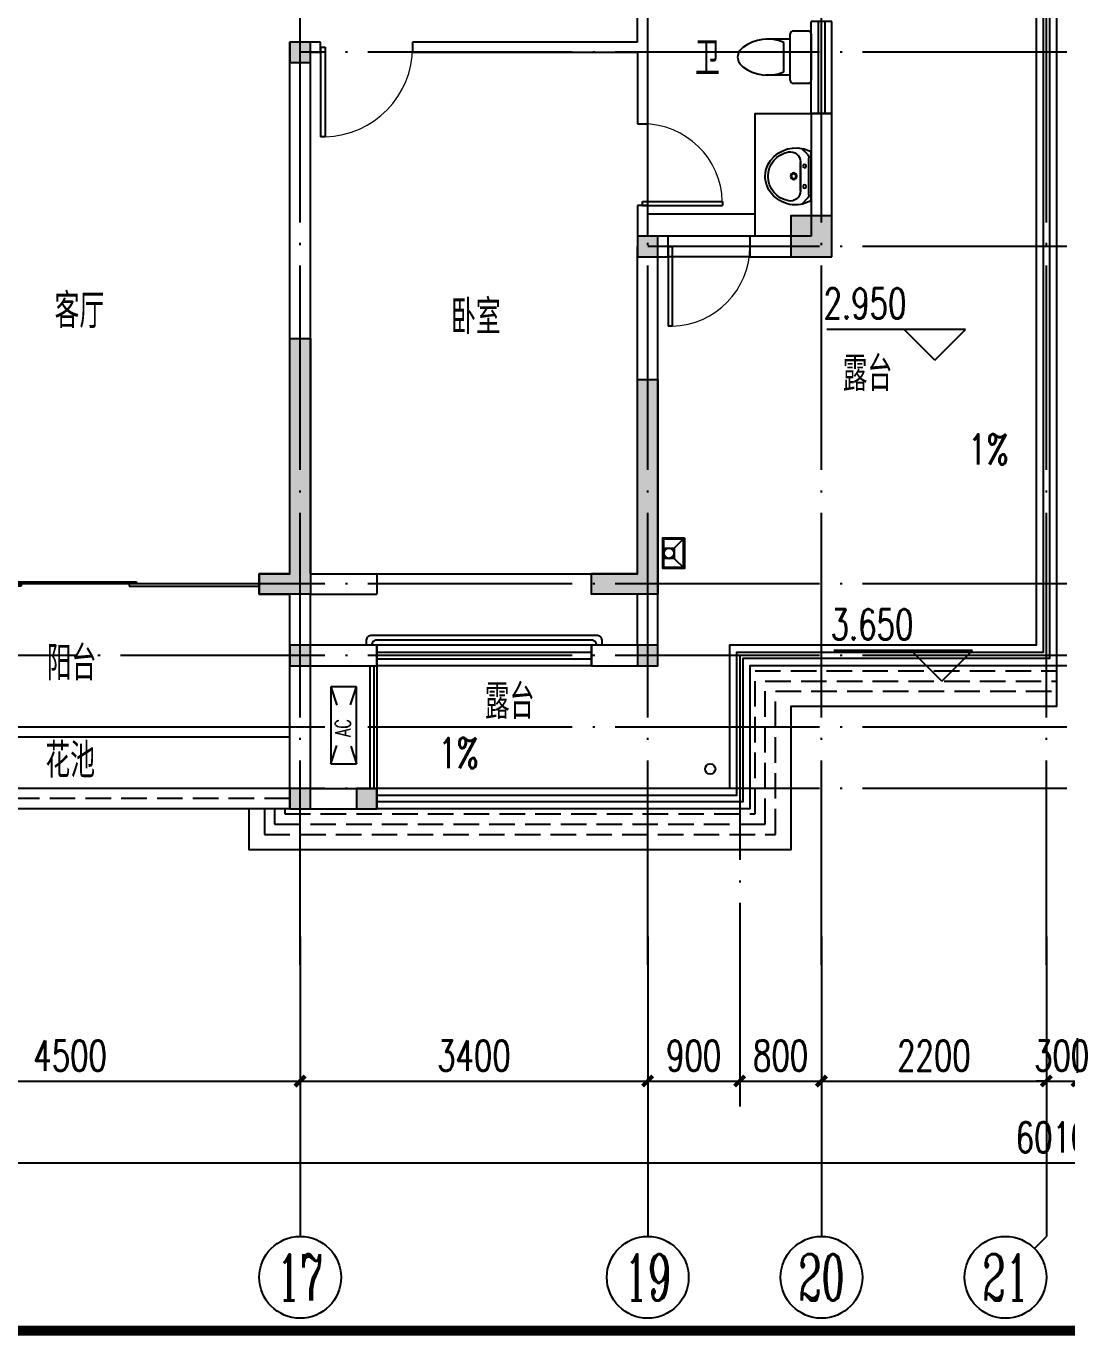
# Model space of a CAD drawing. Extents: x -287580 to -53108, y -522338 to -82629.
# Drawn here: x -236489 to -226309, y -380866 to -368057 of the extents above; entities that cross this region are included whole.
import ezdxf
from ezdxf.enums import TextEntityAlignment as Align

# ---------------------------------------------------------------- set-up
doc = ezdxf.new("R2010")
doc.units = 0
doc.header["$LTSCALE"] = 1000
doc.header["$MEASUREMENT"] = 0
doc.linetypes.add('DASH', pattern=[0.35, 0.25, -0.1])
doc.linetypes.add('DOTE', pattern=[2.42, 2, -0.2, 0.02, -0.2])
for name, color, linetype in [('AXIS', 3, 'Continuous'), ('AXIS_TEXT', 7, 'Continuous'), ('DIM_ELEV', 3, 'Continuous'), ('DIM_SYMB', 99, 'Continuous'), ('DOTE', 99, 'Continuous'), ('kan', 146, 'Continuous'), ('KTIAO', 124, 'Continuous'), ('PUB_TEXT', 7, 'Continuous'), ('PUB_TITLE', 146, 'Continuous'), ('WALL', 9, 'Continuous'), ('WINDOW', 99, 'Continuous'), ('填充', 8, 'Continuous'), ('家具', 187, 'Continuous'), ('屋面', 139, 'Continuous'), ('栏杆', 169, 'Continuous'), ('表格', 157, 'Continuous')]:
    doc.layers.add(name, color=color, linetype=linetype)
doc.layers.add('RENDERING', color=125, linetype='Continuous', lineweight=13)
doc.styles.add('_ROMANC', font='romanc__.ttf', dxfattribs={"width": 0.700005})
doc.styles.add('_TCH_AXIS', font='COMPLEX', dxfattribs={"bigfont": 'GBCBIG'})
doc.styles.add('_TCH_DIM', font='SIMPLEX', dxfattribs={"bigfont": 'GBCBIG'})
doc.styles.add('_TCH_DIM_T3', font='SIMPLEX', dxfattribs={"width": 0.705882, "bigfont": 'GBCBIG'})
doc.styles.add('_TCH_WINDOW', font='SIMPLEX', dxfattribs={"height": 3.5, "bigfont": 'GBCBIG'})
doc.styles.add('COMPLEX', font='COMPLEX')
doc.styles.add('DIM_FONT', font='simplex_.ttf', dxfattribs={"width": 0.7, "bigfont": 'GBCBIG'})
doc.styles.get("Standard").update_dxf_attribs({"font": 'gbenor.shx', "bigfont": 'gbcbig.shx'})
doc.dimstyles.new('_TCH_ARCH&&100', dxfattribs={"dimtxt": 297.5, "dimasz": 100, "dimexe": 250, "dimexo": 300, "dimgap": 100, "dimtad": 1, "dimdec": 0, "dimzin": 0, "dimdsep": 46, "dimtxsty": '_TCH_DIM_T3', "dimblk": 'ARCHTICK', "dimcen": 0.09, "dimclrt": 7, "dimazin": 2, "dimtfac": 1, "dimtdec": 0, "dimtix": 1, "dimtmove": 2, "dimatfit": 3, "dimfxl": 0, "dimtolj": 1, "dimtzin": 0, "dimarcsym": 0})

# ---------------------------------------------------------------- blocks, each defined once
blk = doc.blocks.new('90304092557924')
at = {"layer": 'KTIAO', "color": 99}
for p, q in [((-375, 125), (-198, 66)), ((-375, 125), (-375, -125)), ((375, 125), (-375, 125)), ((375, 125), (198, 66)), ((375, -125), (375, 125)), ((-203, -68), (-375, -125)), ((-375, -125), (375, -125)), ((200, -67), (375, -125))]:
    blk.add_line(p, q, dxfattribs=at)
at = {"layer": 'KTIAO', "color": 99, "style": '_ROMANC', "width": 0.7}
blk.add_text('AC', height=148.6, dxfattribs=at).set_placement((-113, -66))
at = {"layer": 'KTIAO', "color": 99, "style": 'DIM_FONT', "oblique": 0, "width": 0.6, "flags": 9}
for tag in ['XSIZE', 'YSIZE']:
    blk.add_attdef(tag, (-375, -125), '', height=0.5, dxfattribs=at)
blk = doc.blocks.new('A$C6A1B0631')
at = {"layer": '家具'}
for p, q in [((0, 527), (0, 667)), ((30, 697), (470, 697)), ((500, 667), (500, 527)), ((470, 497), (30, 497)), ((80, 497), (80, 267)), ((390, 437), (110, 437)), ((420, 497), (420, 267))]:
    blk.add_line(p, q, dxfattribs=at)
for centre, radius, start, end in [((30, 667), 30, 90, 180), ((470, 667), 30, 0, 90), ((30, 527), 30, 180, 270), ((470, 527), 30, 270, 0), ((477, 284), 398, 157.4505, 216.6381), ((23, 284), 398, 323.3619, 22.5495), ((250, 108), 110, 213.4509, 326.5491)]:
    blk.add_arc(centre, radius, start, end, dxfattribs=at)
blk = doc.blocks.new('M_E6')
for p, q in [((-240, 0), (-270, -79)), ((240, 0), (-240, 0)), ((-237, 0), (239, 0)), ((240, 0), (270, -79)), ((-213, -36), (-271, -91)), ((-179, -23), (181, -23)), ((141, -105), (-141, -105)), ((-141, -105), (141, -105)), ((217, -37), (274, -95))]:
    blk.add_line(p, q)
for centre, radius in [((-99, -65), 16.3), ((101, -65), 16.3), ((2, -172), 31.6), ((2, -172), 23)]:
    blk.add_circle(centre, radius)
for centre, radius, start, end in [((28, -152), 307, 166.1751, 244.7296), ((-141, -205), 100, 90, 190.5602), ((-179, -73), 50, 90, 133.181), ((-28, -152), 307, 297.0639, 13.8249), ((141, -205), 100, 349.4398, 90), ((181, -73), 50, 44.5607, 90), ((0, -179), 243, 190.5602, 349.4398), ((0, -201), 250, 245.8071, 296.4628), ((28, -152), 307, 266.589, 266.5936)]:
    blk.add_arc(centre, radius, start, end)
at = {"width": 0.8, "flags": 9}
for tag in ['XSIZE', 'YSIZE']:
    blk.add_attdef(tag, (0, 0), '', height=0.5, dxfattribs=at)
blk = doc.blocks.new('TRHH')
at = {"color": 6}
blk.add_circle((-230201, -471151), 50, dxfattribs=at)
blk = doc.blocks.new('A$C72BA2012')
at = {"color": 6}
for p, q in [((100, 200), (0, 300)), ((11, 290), (10, 290)), ((10, 290), (10, 10)), ((200, 290), (10, 290)), ((200, 10), (200, 290)), ((100, 100), (0, 0)), ((10, 10), (200, 10))]:
    blk.add_line(p, q, dxfattribs=at)
blk.add_lwpolyline([(0, 300), (0, 0), (210, 0), (210, 300), (0, 300)], dxfattribs=at)
blk.add_lwpolyline([(200, 100), (200, 200), (100, 200), (100, 100)], close=True, dxfattribs=at)
blk.add_circle((150, 150), 50, dxfattribs=at)
blk = doc.blocks.new('A$C34A75F29')
at = {"layer": '填充'}
for points in [[(7300, 7500), (7500, 7500), (7500, 7300), (7300, 7300)], [(3900, 5600), (4100, 5600), (4100, 5400), (3900, 5400)], [(3900, 1600), (4100, 1600), (4100, 1400), (3900, 1400)], [(7300, 1600), (7500, 1600), (7500, 1400), (7300, 1400)], [(6650, 200), (6850, 200), (6850, 0), (6650, 0)], [(7300, 200), (7500, 200), (7500, 0), (7300, 0)]]:
    blk.add_hatch(color=256, dxfattribs=at).paths.add_polyline_path(points)
at = {"color": 6}
for points in [[(7300, 7500), (7500, 7500), (7500, 7300), (7300, 7300)], [(3900, 5600), (4100, 5600), (4100, 5400), (3900, 5400)], [(3900, 1600), (4100, 1600), (4100, 1400), (3900, 1400)], [(7300, 1600), (7500, 1600), (7500, 1400), (7300, 1400)], [(6650, 200), (6850, 200), (6850, 0), (6650, 0)], [(7300, 200), (7500, 200), (7500, 0), (7300, 0)]]:
    blk.add_lwpolyline(points, close=True, dxfattribs=at)
blk = doc.blocks.new('A$C561B7B3A')
at = {"layer": '填充'}
h = blk.add_hatch(color=256, dxfattribs=at)
h.dxf.hatch_style = 1
h.paths.add_polyline_path([(46400, 16200), (46400, 15800), (46800, 15800), (46800, 16200)])
h.paths.add_polyline_path([(39000, 16200), (39000, 15800), (39400, 15800), (39400, 16200)])
h.paths.add_polyline_path([(16700, 15800), (16700, 16200), (16300, 16200), (16300, 15800)])
h.paths.add_polyline_path([(9300, 15800), (9300, 16200), (8900, 16200), (8900, 15800)])
h.paths.add_polyline_path([(55300, 3700), (55300, 3300), (55700, 3300), (55700, 3700)])
h.paths.add_polyline_path([(46400, 14100), (46400, 13700), (46800, 13700), (46800, 14100)])
h.paths.add_polyline_path([(41800, 14100), (41800, 13700), (42200, 13700), (42200, 14100)])
h.paths.add_polyline_path([(39000, 14100), (39000, 13700), (39400, 13700), (39400, 14100)])
h.paths.add_polyline_path([(30100, 3700), (30100, 3300), (30500, 3300), (30500, 3700)])
h.paths.add_polyline_path([(25600, 3300), (25600, 3700), (25200, 3700), (25200, 3300)])
h.paths.add_polyline_path([(16700, 13700), (16700, 14100), (16300, 14100), (16300, 13700)])
h.paths.add_polyline_path([(13900, 13700), (13900, 14100), (13500, 14100), (13500, 13700)])
h.paths.add_polyline_path([(9300, 13700), (9300, 14100), (8900, 14100), (8900, 13700)])
h.paths.add_polyline_path([(400, 3300), (400, 3700), (0, 3700), (0, 3300)])
h.paths.add_polyline_path([(45350, 10300), (45350, 8200), (45150, 8200), (45150, 10500), (45700, 10500), (45700, 10300)])
h.paths.add_polyline_path([(10550, 10500), (10550, 8200), (10350, 8200), (10350, 10300), (10000, 10300), (10000, 10500)])
h.paths.add_polyline_path([(5600, 0), (5100, 0), (5100, 2500), (5300, 2500), (5300, 200), (5600, 200)])
h.paths.add_polyline_path([(20500, 0), (20000, 0), (20000, 200), (20300, 200), (20300, 2500), (20500, 2500)])
h.paths.add_polyline_path([(35700, 0), (35200, 0), (35200, 2500), (35400, 2500), (35400, 200), (35700, 200)])
h.paths.add_polyline_path([(50600, 0), (50100, 0), (50100, 200), (50400, 200), (50400, 2500), (50600, 2500)])
h.paths.add_polyline_path([(54000, 0), (53350, 0), (53350, 200), (53800, 200), (53800, 2100), (54000, 2100)])
h.paths.add_polyline_path([(32450, 0), (31800, 0), (31800, 2100), (32000, 2100), (32000, 200), (32450, 200)])
h.paths.add_polyline_path([(23900, 0), (23250, 0), (23250, 200), (23700, 200), (23700, 2100), (23900, 2100)])
h.paths.add_polyline_path([(2350, 0), (1700, 0), (1700, 2100), (1900, 2100), (1900, 200), (2350, 200)])
h.paths.add_polyline_path([(50600, 9800), (50600, 6700), (51150, 6700), (51150, 6500), (50400, 6500), (50400, 9800), (50400, 10300), (50100, 10300), (50100, 10500), (50600, 10500), (50600, 10000), (50950, 10000), (50950, 9800)])
h.paths.add_polyline_path([(35400, 10300), (35400, 9800), (35400, 6500), (34650, 6500), (34650, 6700), (35200, 6700), (35200, 9800), (34850, 9800), (34850, 10000), (35200, 10000), (35200, 10500), (35700, 10500), (35700, 10300)])
h.paths.add_polyline_path([(20500, 10500), (20500, 10000), (20850, 10000), (20850, 9800), (20500, 9800), (20500, 6700), (21050, 6700), (21050, 6500), (20300, 6500), (20300, 9800), (20300, 10300), (20000, 10300), (20000, 10500)])
h.paths.add_polyline_path([(5300, 9800), (5300, 6500), (4550, 6500), (4550, 6700), (5100, 6700), (5100, 9800), (4750, 9800), (4750, 10000), (5100, 10000), (5100, 10500), (5600, 10500), (5600, 10300), (5300, 10300)])
h.paths.add_polyline_path([(15050, 10300), (13250, 10300), (13250, 8900), (13050, 8900), (13050, 10500), (15250, 10500), (15250, 9900), (15050, 9900)])
h.paths.add_polyline_path([(40650, 10300), (40650, 9900), (40450, 9900), (40450, 10500), (42650, 10500), (42650, 8900), (42450, 8900), (42450, 10300)])
h.paths.add_polyline_path([(39900, 1900), (39900, 1000), (40400, 1000), (40400, 800), (39900, 800), (39900, 0), (39300, 0), (39300, 200), (39700, 200), (39700, 1000), (39700, 1900)])
h.paths.add_polyline_path([(46100, 1900), (46100, 1000), (46100, 200), (46500, 200), (46500, 0), (45900, 0), (45900, 800), (45400, 800), (45400, 1000), (45900, 1000), (45900, 1900)])
h.paths.add_polyline_path([(40650, 5400), (40650, 5100), (41300, 5100), (41300, 4100), (41100, 4100), (41100, 4900), (40450, 4900), (39900, 4900), (39900, 4800), (39700, 4800), (39700, 5100), (40450, 5100), (40450, 5400)])
h.paths.add_polyline_path([(45350, 5400), (45350, 5100), (46100, 5100), (46100, 4800), (45900, 4800), (45900, 4900), (45350, 4900), (44700, 4900), (44700, 4100), (44500, 4100), (44500, 5100), (45150, 5100), (45150, 5400)])
h.paths.add_polyline_path([(30750, 9800), (30300, 9800), (30300, 6700), (30700, 6700), (30700, 6500), (30100, 6500), (30100, 10000), (30750, 10000)])
h.paths.add_polyline_path([(55700, 10000), (55700, 6500), (55100, 6500), (55100, 6700), (55500, 6700), (55500, 9800), (55050, 9800), (55050, 10000)])
h.paths.add_polyline_path([(16000, 1900), (16000, 1000), (16000, 200), (16400, 200), (16400, 0), (15800, 0), (15800, 800), (15300, 800), (15300, 1000), (15800, 1000), (15800, 1900)])
h.paths.add_polyline_path([(9800, 1900), (9800, 1000), (10300, 1000), (10300, 800), (9800, 800), (9800, 0), (9200, 0), (9200, 200), (9600, 200), (9600, 1000), (9600, 1900)])
h.paths.add_polyline_path([(15250, 5400), (15250, 5100), (16000, 5100), (16000, 4800), (15800, 4800), (15800, 4900), (15250, 4900), (14600, 4900), (14600, 4100), (14400, 4100), (14400, 5100), (15050, 5100), (15050, 5400)])
h.paths.add_polyline_path([(10550, 5400), (10550, 5100), (11200, 5100), (11200, 4100), (11000, 4100), (11000, 4900), (10350, 4900), (9800, 4900), (9800, 4800), (9600, 4800), (9600, 5100), (10350, 5100), (10350, 5400)])
h.paths.add_polyline_path([(25400, 9800), (24950, 9800), (24950, 10000), (25600, 10000), (25600, 6500), (25000, 6500), (25000, 6700), (25400, 6700)])
h.paths.add_polyline_path([(200, 9800), (200, 6700), (600, 6700), (600, 6500), (0, 6500), (0, 10000), (650, 10000), (650, 9800)])
at = {"color": 3}
for points in [[(25600, 3300), (25600, 3700), (25200, 3700), (25200, 3300)], [(20500, 0), (20000, 0), (20000, 200), (20300, 200), (20300, 2500), (20500, 2500)], [(23900, 0), (23250, 0), (23250, 200), (23700, 200), (23700, 2100), (23900, 2100)]]:
    blk.add_lwpolyline(points, close=True, dxfattribs=at)
blk = doc.blocks.new('_ArchTick')
at = {"color": 0, "linetype": 'ByBlock', "const_width": 0.4}
blk.add_lwpolyline([(-0.5, -0.5), (0.5, 0.5)], dxfattribs=at)
blk = doc.blocks.new('*D427')
at = {"layer": 'AXIS', "color": 0, "lineweight": -2}
for p, q in [((-238309, -376960), (-238309, -378624)), ((-233809, -376960), (-233809, -378624)), ((-238309, -378374), (-233809, -378374))]:
    blk.add_line(p, q, dxfattribs=at)
at = {"layer": 'Defpoints', "color": 0}
for p in [(-238309, -376660), (-233809, -376660), (-233809, -378374)]:
    blk.add_point(p, dxfattribs=at)
at = {"layer": 'AXIS', "color": 0, "lineweight": -2, "xscale": 100, "yscale": 100, "zscale": 100, "rotation": 180}
blk.add_blockref('_ArchTick', (-238309, -378374), dxfattribs=at)
at = {"layer": 'AXIS', "color": 0, "lineweight": -2, "xscale": 100, "yscale": 100, "zscale": 100}
blk.add_blockref('_ArchTick', (-233809, -378374), dxfattribs=at)
at = {"layer": 'AXIS', "color": 7, "insert": (-236059, -378125), "char_height": 297.5, "attachment_point": 5, "style": '_TCH_DIM_T3'}
blk.add_mtext('\\A1;4500', dxfattribs=at)
blk = doc.blocks.new('*D428')
at = {"layer": 'AXIS', "color": 0, "lineweight": -2}
for p, q in [((-233809, -376960), (-233809, -378624)), ((-230409, -376960), (-230409, -378624)), ((-233809, -378374), (-230409, -378374))]:
    blk.add_line(p, q, dxfattribs=at)
at = {"layer": 'Defpoints', "color": 0}
for p in [(-233809, -376660), (-230409, -376660), (-230409, -378374)]:
    blk.add_point(p, dxfattribs=at)
at = {"layer": 'AXIS', "color": 0, "lineweight": -2, "xscale": 100, "yscale": 100, "zscale": 100, "rotation": 180}
blk.add_blockref('_ArchTick', (-233809, -378374), dxfattribs=at)
at = {"layer": 'AXIS', "color": 0, "lineweight": -2, "xscale": 100, "yscale": 100, "zscale": 100}
blk.add_blockref('_ArchTick', (-230409, -378374), dxfattribs=at)
at = {"layer": 'AXIS', "color": 7, "insert": (-232109, -378125), "char_height": 297.5, "attachment_point": 5, "style": '_TCH_DIM_T3'}
blk.add_mtext('\\A1;3400', dxfattribs=at)
blk = doc.blocks.new('*D429')
at = {"layer": 'AXIS', "color": 0, "lineweight": -2}
for p, q in [((-230409, -376960), (-230409, -378624)), ((-229509, -376960), (-229509, -378624)), ((-230409, -378374), (-229509, -378374))]:
    blk.add_line(p, q, dxfattribs=at)
at = {"layer": 'Defpoints', "color": 0}
for p in [(-230409, -376660), (-229509, -376660), (-229509, -378374)]:
    blk.add_point(p, dxfattribs=at)
at = {"layer": 'AXIS', "color": 0, "lineweight": -2, "xscale": 100, "yscale": 100, "zscale": 100, "rotation": 180}
blk.add_blockref('_ArchTick', (-230409, -378374), dxfattribs=at)
at = {"layer": 'AXIS', "color": 0, "lineweight": -2, "xscale": 100, "yscale": 100, "zscale": 100}
blk.add_blockref('_ArchTick', (-229509, -378374), dxfattribs=at)
at = {"layer": 'AXIS', "color": 7, "insert": (-229959, -378125), "char_height": 297.5, "attachment_point": 5, "style": '_TCH_DIM_T3'}
blk.add_mtext('\\A1;900', dxfattribs=at)
blk = doc.blocks.new('*D430')
at = {"layer": 'AXIS', "color": 0, "lineweight": -2}
for p, q in [((-229509, -376960), (-229509, -378624)), ((-228709, -376960), (-228709, -378624)), ((-229509, -378374), (-228709, -378374))]:
    blk.add_line(p, q, dxfattribs=at)
at = {"layer": 'Defpoints', "color": 0}
for p in [(-229509, -376660), (-228709, -376660), (-228709, -378374)]:
    blk.add_point(p, dxfattribs=at)
at = {"layer": 'AXIS', "color": 0, "lineweight": -2, "xscale": 100, "yscale": 100, "zscale": 100, "rotation": 180}
blk.add_blockref('_ArchTick', (-229509, -378374), dxfattribs=at)
at = {"layer": 'AXIS', "color": 0, "lineweight": -2, "xscale": 100, "yscale": 100, "zscale": 100}
blk.add_blockref('_ArchTick', (-228709, -378374), dxfattribs=at)
at = {"layer": 'AXIS', "color": 7, "insert": (-229109, -378125), "char_height": 297.5, "attachment_point": 5, "style": '_TCH_DIM_T3'}
blk.add_mtext('\\A1;800', dxfattribs=at)
blk = doc.blocks.new('*D431')
at = {"layer": 'AXIS', "color": 0, "lineweight": -2}
for p, q in [((-228709, -376960), (-228709, -378624)), ((-226509, -376960), (-226509, -378624)), ((-228709, -378374), (-226509, -378374))]:
    blk.add_line(p, q, dxfattribs=at)
at = {"layer": 'Defpoints', "color": 0}
for p in [(-228709, -376660), (-226509, -376660), (-226509, -378374)]:
    blk.add_point(p, dxfattribs=at)
at = {"layer": 'AXIS', "color": 0, "lineweight": -2, "xscale": 100, "yscale": 100, "zscale": 100, "rotation": 180}
blk.add_blockref('_ArchTick', (-228709, -378374), dxfattribs=at)
at = {"layer": 'AXIS', "color": 0, "lineweight": -2, "xscale": 100, "yscale": 100, "zscale": 100}
blk.add_blockref('_ArchTick', (-226509, -378374), dxfattribs=at)
at = {"layer": 'AXIS', "color": 7, "insert": (-227609, -378125), "char_height": 297.5, "attachment_point": 5, "style": '_TCH_DIM_T3'}
blk.add_mtext('\\A1;2200', dxfattribs=at)
blk = doc.blocks.new('*D432')
at = {"layer": 'AXIS', "color": 0, "lineweight": -2}
for p, q in [((-226509, -376960), (-226509, -378624)), ((-226209, -376960), (-226209, -378624)), ((-226509, -378374), (-226609, -378374)), ((-226509, -378374), (-226209, -378374)), ((-226209, -378374), (-226109, -378374))]:
    blk.add_line(p, q, dxfattribs=at)
at = {"layer": 'Defpoints', "color": 0}
for p in [(-226509, -376660), (-226209, -376660), (-226209, -378374)]:
    blk.add_point(p, dxfattribs=at)
at = {"layer": 'AXIS', "color": 0, "lineweight": -2, "xscale": 100, "yscale": 100, "zscale": 100}
blk.add_blockref('_ArchTick', (-226509, -378374), dxfattribs=at)
at = {"layer": 'AXIS', "color": 0, "lineweight": -2, "xscale": 100, "yscale": 100, "zscale": 100, "rotation": 180}
blk.add_blockref('_ArchTick', (-226209, -378374), dxfattribs=at)
at = {"layer": 'AXIS', "color": 7, "insert": (-226359, -378125), "char_height": 297.5, "attachment_point": 5, "style": '_TCH_DIM_T3'}
blk.add_mtext('\\A1;300', dxfattribs=at)
blk = doc.blocks.new('*D446')
at = {"layer": 'AXIS', "color": 0, "lineweight": -2}
for p, q in [((-256409, -376960), (-256409, -379424)), ((-196309, -376960), (-196309, -379424)), ((-256409, -379174), (-196309, -379174))]:
    blk.add_line(p, q, dxfattribs=at)
at = {"layer": 'Defpoints', "color": 0}
for p in [(-256409, -376660), (-196309, -376660), (-196309, -379174)]:
    blk.add_point(p, dxfattribs=at)
at = {"layer": 'AXIS', "color": 0, "lineweight": -2, "xscale": 100, "yscale": 100, "zscale": 100, "rotation": 180}
blk.add_blockref('_ArchTick', (-256409, -379174), dxfattribs=at)
at = {"layer": 'AXIS', "color": 0, "lineweight": -2, "xscale": 100, "yscale": 100, "zscale": 100}
blk.add_blockref('_ArchTick', (-196309, -379174), dxfattribs=at)
at = {"layer": 'AXIS', "color": 7, "insert": (-226359, -378925), "char_height": 297.5, "attachment_point": 5, "style": '_TCH_DIM_T3'}
blk.add_mtext('\\A1;60100', dxfattribs=at)
blk = doc.blocks.new('$DorLib2D$00000132')
at = {"color": 0, "linetype": 'Continuous'}
for p, q in [((-0.5, 0.1042), (-0.5, 0)), ((-0.1467, 0.1042), (-0.5, 0.1042)), ((-0.1467, 0), (-0.1467, 0.1042)), ((0.1467, 0.1042), (0.5, 0.1042)), ((0.1467, 0), (0.1467, 0.1042)), ((0.5, 0.1042), (0.5, 0)), ((-0.5, 0), (-0.1467, 0)), ((-0.1667, 0), (0.1667, 0)), ((-0.1667, -0.1042), (-0.1667, 0)), ((0.5, 0), (0.1467, 0)), ((0.1667, 0), (0.1667, -0.1042)), ((0.1667, -0.1042), (-0.1667, -0.1042))]:
    blk.add_line(p, q, dxfattribs=at)
blk = doc.blocks.new('$DorLib2D$00000001')
for p, q in [((0.45, 0.975), (0.5, 0.975)), ((0.45, 0), (0.45, 0.975)), ((0.5, 0), (0.5, 0.975)), ((0.5, 0), (0.45, 0))]:
    blk.add_line(p, q)
at = {"lineweight": 13}
blk.add_arc((0.475, 0), 0.975, 91.4693, 180, dxfattribs=at)
blk = doc.blocks.new('$WINLIB2D$00000001')
at = {"color": 0}
for points in [[(-0.5, 0.5), (-0.5, -0.5)], [(-0.5, 0.5), (0.5, 0.5)], [(0.5, -0.5), (0.5, 0.5)], [(0.5, 0.1667), (-0.5, 0.1667)], [(0.5, -0.1667), (-0.5, -0.1667)], [(-0.5, -0.5), (0.5, -0.5)]]:
    blk.add_lwpolyline(points, dxfattribs=at)
blk = doc.blocks.new('_AXISO')
blk.add_circle((0, 0), 0.5)
at = {"layer": 'AXIS_TEXT', "style": 'COMPLEX', "width": 1.041667}
blk.add_attdef('A', text='', height=0.56, dxfattribs=at).set_placement((-0.25, -0.28), (0.25, -0.28), align=Align.FIT)

msp = doc.modelspace()

# ---------------------------------------------------------------- linework, layer by layer
at = {"color": 99}
msp.add_lwpolyline([(-226308.8, -374312), (-226408.8, -374312)], dxfattribs=at)
msp.add_circle((-229796.8, -375322), 50, dxfattribs=at)
at = {"layer": 'AXIS'}
for p, q in [((-233808.8, -378451.5), (-233808.8, -379893.6)), ((-230408.8, -378451.5), (-230408.8, -379893.6)), ((-228708.8, -378451.5), (-228708.8, -379893.6)), ((-226508.8, -378451.5), (-226508.8, -379893.6)), ((-226626, -380010.8), (-226508.8, -379893.6))]:
    msp.add_line(p, q, dxfattribs=at)
at = {"layer": 'DIM_ELEV'}
for p, q in [((-227300, -371022.6), (-228658, -371022.6)), ((-227600, -371322.6), (-227900, -371022.6)), ((-227600, -371322.6), (-227300, -371022.6)), ((-227231.5, -374162), (-228589.5, -374162)), ((-227531.5, -374462), (-227831.5, -374162)), ((-227531.5, -374462), (-227231.5, -374162))]:
    msp.add_line(p, q, dxfattribs=at)
at = {"layer": 'DIM_SYMB'}
for points in [[(-227354.6, -372263.5, 0, 0, 0), (-228152.1, -372924.1, 80, 0, 0), (-228383.1, -373115.5, 0, 0, 0)], [(-232013.4, -375174.4, 0, 0, 0), (-230880.6, -375261.5, 80, 0, 0), (-230581.5, -375284.5, 0, 0, 0)]]:
    msp.add_lwpolyline(points, format="xyseb", dxfattribs=at)
at = {"layer": 'DOTE', "linetype": 'DOTE'}
for p, q in [((-233808.8, -377237.5), (-233808.8, -355900)), ((-228708.8, -377237.5), (-228708.8, -355900)), ((-226508.8, -377237.5), (-226508.8, -355900)), ((-230408.8, -377237.5), (-230408.8, -367012)), ((-194847, -368312), (-233808.8, -368312)), ((-194847, -370212), (-230408.8, -370212)), ((-194847, -373512), (-258341.7, -373512)), ((-194847, -374212), (-258341.7, -374212)), ((-229508.8, -374212), (-229508.8, -377225)), ((-194847, -374912, 0), (-258341.7, -374912, 0)), ((-194847, -375512, 0), (-258341.7, -375512, 0))]:
    msp.add_line(p, q, dxfattribs=at)
at = {"layer": 'kan'}
msp.add_line((-233058.8, -374312), (-233058.8, -375512), dxfattribs=at)
for points in [[(-228608.8, -366912), (-226408.8, -366912), (-226408.8, -374312), (-229408.8, -374312), (-229408.8, -375712), (-233058.8, -375712)], [(-228608.8, -367112), (-226608.8, -367112), (-226608.8, -374112), (-229608.8, -374112), (-229608.8, -375512), (-233058.8, -375512)], [(-233908.8, -375512), (-238208.8, -375512)], [(-233908.8, -375712), (-238208.8, -375712)]]:
    msp.add_lwpolyline(points, dxfattribs=at)
at = {"layer": 'kan', "color": 124, "elevation": 0}
for points in [[(-233908.8, -374912), (-238208.8, -374912), (-238208.8, -374912)], [(-233908.8, -375012), (-238208.8, -375012)]]:
    msp.add_lwpolyline(points, dxfattribs=at)
at = {"layer": 'kan', "linetype": 'DASH'}
msp.add_lwpolyline([(-233908.8, -375612), (-238208.8, -375612)], dxfattribs=at)
at = {"layer": 'PUB_TITLE', "const_width": 100}
msp.add_lwpolyline([(-262742.7, -380815.5), (-182142.7, -380815.5), (-182142.7, -323415.5), (-262742.7, -323415.5)], close=True, dxfattribs=at)
at = {"layer": 'WALL'}
for p, q in [((-230508.8, -368212), (-230508.8, -367112)), ((-230408.8, -368312), (-230408.8, -367112)), ((-233908.8, -373412), (-233908.8, -368212)), ((-233608.8, -368212), (-233908.8, -368212)), ((-233608.8, -368312), (-233608.8, -368212)), ((-230508.8, -368212), (-232708.8, -368212)), ((-232708.8, -368212), (-232708.8, -368312)), ((-233708.8, -373412), (-233708.8, -368312)), ((-233708.8, -368312), (-233608.8, -368312)), ((-232708.8, -368312), (-230508.8, -368312)), ((-230508.8, -368312), (-230508.8, -369012)), ((-230408.8, -369012), (-230408.8, -368312)), ((-228608.8, -368912), (-228808.8, -368912)), ((-228808.8, -368912), (-228808.8, -370112)), ((-228608.8, -370312), (-228608.8, -368912)), ((-230508.8, -369012), (-230408.8, -369012)), ((-230408.8, -369812), (-230508.8, -369812)), ((-230508.8, -369812), (-230508.8, -370212)), ((-230408.8, -370112), (-230408.8, -369812)), ((-230208.8, -370112), (-230408.8, -370112)), ((-230208.8, -370312), (-230208.8, -370112)), ((-228808.8, -370112), (-229408.8, -370112)), ((-229408.8, -370112), (-229408.8, -370312)), ((-230508.8, -373412), (-230508.8, -370212)), ((-230308.8, -370312), (-230208.8, -370312)), ((-230308.8, -373512), (-230308.8, -370312)), ((-229408.8, -370312), (-228608.8, -370312)), ((-233908.8, -373412), (-234208.8, -373412)), ((-234208.8, -373412), (-234208.8, -373612)), ((-233708.8, -373412), (-233058.8, -373412)), ((-233058.8, -373412), (-233058.8, -373612)), ((-230508.8, -373412), (-230958.8, -373412)), ((-230958.8, -373612), (-230958.8, -373412)), ((-234208.8, -373612), (-233908.8, -373612)), ((-233908.8, -374212), (-233908.8, -373612)), ((-233708.8, -374112), (-233708.8, -373612)), ((-233708.8, -373612), (-233058.8, -373612)), ((-230508.8, -373612), (-230958.8, -373612)), ((-230508.8, -374112), (-230508.8, -373612)), ((-230308.8, -374312), (-230308.8, -373512)), ((-233058.8, -374112), (-233708.8, -374112)), ((-233058.8, -374312), (-233058.8, -374112)), ((-230508.8, -374112), (-230958.8, -374112)), ((-230958.8, -374112), (-230958.8, -374312)), ((-233908.8, -375712), (-233908.8, -374212)), ((-233708.8, -374312), (-233058.8, -374312)), ((-233708.8, -375512), (-233708.8, -374312)), ((-230958.8, -374312), (-230308.8, -374312)), ((-233708.8, -375512), (-233058.8, -375512)), ((-233058.8, -375512), (-233058.8, -375712)), ((-233908.8, -375712), (-233058.8, -375712))]:
    msp.add_line(p, q, dxfattribs=at)
at = {"layer": 'WINDOW'}
for p, q in [((-230408.8, -369812, 0), (-230408.8, -369012, 0)), ((-229408.8, -370112, 0), (-230208.8, -370112, 0)), ((-229408.8, -370312, 0), (-230208.8, -370312, 0)), ((-233058.8, -373412), (-230958.8, -373412))]:
    msp.add_line(p, q, dxfattribs=at)
msp.add_lwpolyline([(-230408.8, -370112), (-230408.8, -369892), (-229358.8, -369892)], dxfattribs=at)
at = {"layer": '家具'}
msp.add_lwpolyline([(-228808.8, -370112), (-229358.8, -370112), (-229358.8, -369212), (-229358.8, -368912), (-228808.8, -368912)], dxfattribs=at)
at = {"layer": '屋面', "color": 99}
msp.add_lwpolyline([(-226408.8, -374312), (-226408.8, -374712), (-229008.8, -374712), (-229008.8, -376112), (-234308.8, -376112), (-234308.8, -375712)], dxfattribs=at)
at = {"layer": '屋面', "color": 99, "linetype": 'DASH'}
for points in [[(-233958.8, -375712), (-233958.8, -375762), (-229358.8, -375762), (-229358.8, -374362), (-226408.8, -374362)], [(-234058.8, -375712), (-234058.8, -375862), (-229258.8, -375862), (-229258.8, -374462), (-226408.8, -374462)], [(-234158.8, -375712), (-234158.8, -375962), (-229158.8, -375962), (-229158.8, -374562), (-226408.8, -374562)]]:
    msp.add_lwpolyline(points, dxfattribs=at)
at = {"layer": '栏杆'}
for p, q in [((-233128.8, -374312), (-233128.8, -375512)), ((-233088.8, -374312), (-233088.8, -375512))]:
    msp.add_line(p, q, dxfattribs=at)
for points in [[(-228608.8, -366982), (-226478.8, -366982), (-226478.8, -374242), (-229478.8, -374242), (-229478.8, -375642), (-233058.8, -375642)], [(-228608.8, -367042), (-226538.8, -367042), (-226538.8, -374182), (-229538.8, -374182), (-229538.8, -375582), (-233058.8, -375582)]]:
    msp.add_lwpolyline(points, dxfattribs=at)
for points in [[(-233158.8, -374112), (-233158.8, -374062, -0.4142136), (-233108.8, -374012), (-230908.8, -374012, -0.4142136), (-230858.8, -374062), (-230858.8, -374112)], [(-230908.8, -374112), (-230908.8, -374112, 0.4142136), (-230958.8, -374062), (-233058.8, -374062, 0.4142136), (-233108.8, -374112), (-233108.8, -374112)]]:
    msp.add_lwpolyline(points, format="xyb", dxfattribs=at)

# ---------------------------------------------------------------- block references
at = {"color": 99}
msp.add_blockref('TRHH', (0, 97938.9), dxfattribs=at)
at = {"color": 99, "xscale": -1}
msp.add_blockref('A$C72BA2012', (-230050.6, -373362), dxfattribs=at)
at = {"layer": 'AXIS'}
ref = msp.add_blockref('_AXISO', (-233808.8, -380293.6), dxfattribs=dict(at, xscale=800, yscale=800, zscale=800))
ref.add_attrib('A', '17', dxfattribs={"layer": 'AXIS_TEXT', "height": 452.55, "style": '_TCH_AXIS', "width": 0.724138}).set_placement((-234035.1, -380519.9), (-233582.5, -380519.9), align=Align.FIT)
ref = msp.add_blockref('_AXISO', (-230408.8, -380293.6), dxfattribs=dict(at, xscale=800, yscale=800, zscale=800))
ref.add_attrib('A', '19', dxfattribs={"layer": 'AXIS_TEXT', "height": 452.55, "style": '_TCH_AXIS', "width": 0.724138}).set_placement((-230635.1, -380519.9), (-230182.5, -380519.9), align=Align.FIT)
ref = msp.add_blockref('_AXISO', (-228708.8, -380293.6), dxfattribs=dict(at, xscale=800, yscale=800, zscale=800))
ref.add_attrib('A', '20', dxfattribs={"layer": 'AXIS_TEXT', "height": 452.55, "style": '_TCH_AXIS', "width": 0.617647}).set_placement((-228935.1, -380519.9), (-228482.5, -380519.9), align=Align.FIT)
ref = msp.add_blockref('_AXISO', (-226908.8, -380293.6), dxfattribs=dict(at, xscale=800, yscale=800, zscale=800))
ref.add_attrib('A', '21', dxfattribs={"layer": 'AXIS_TEXT', "height": 452.55, "style": '_TCH_AXIS', "width": 0.724138}).set_placement((-227135.1, -380519.9), (-226682.5, -380519.9), align=Align.FIT)
at = {"layer": 'RENDERING', "rotation": 90}
msp.add_blockref('90304092557924', (-233382.7, -374895), dxfattribs=at)
at = {"layer": 'WINDOW'}
for name, p, xscale, yscale, zscale, rotation in [('$WINLIB2D$00000001', (-228708.8, -368462), -900, -200, -900, 270), ('$DorLib2D$00000001', (-233158.8, -368262), 900, 900, 900, 180), ('$DorLib2D$00000001', (-230458.8, -369412), -800, -800, -800, 90), ('$DorLib2D$00000001', (-229808.8, -370212), 800, 800, 800, 179.9999999999961), ('$DorLib2D$00000132', (-236008.8, -373512), 3600, 200, 3600, 180), ('$WINLIB2D$00000001', (-232008.8, -374212), 2100, 200, 2100, 180.0000000000157)]:
    msp.add_blockref(name, p, dxfattribs=dict(at, xscale=xscale, yscale=yscale, zscale=zscale, rotation=rotation))
at = {"layer": '家具', "xscale": 1.03000020980835, "yscale": 1.03000020980835, "zscale": 1.03000020980835, "rotation": 270}
msp.add_blockref('A$C6A1B0631', (-229526.9, -368102.5), dxfattribs=at)
at = {"layer": '家具', "xscale": -1, "rotation": 270}
msp.add_blockref('M_E6', (-228808.8, -369526.2), dxfattribs=at)
at = {"layer": '表格'}
msp.add_blockref('A$C561B7B3A', (-254208.8, -373612), dxfattribs=at)
at = {"layer": '表格', "xscale": -1}
msp.add_blockref('A$C34A75F29', (-226408.8, -375712), dxfattribs=at)

# ---------------------------------------------------------------- texts
at = {"layer": 'PUB_TEXT'}
for s, height, p in [('卫', 337.6, (-229947.2, -368538.6)), ('客厅', 337.59, (-236211.5, -371010.5, 0)), ('卧室', 337.59, (-232333.6, -371069.4, 0)), ('露台', 337.59, (-228501.7, -371625.1)), ('阳台', 337.59, (-236288.6, -374456.4, 0)), ('露台', 337.59, (-232002.8, -374831.9, 0)), ('花池', 337.59, (-236301.6, -375407.4, 0))]:
    msp.add_text(s, height=height, dxfattribs=at).set_placement(p)
at = {"layer": 'PUB_TEXT', "width": 0.705882}
for s, style, p in [('2.950', '_TCH_DIM', (-228688, -370917.6)), ('1%%%', '_TCH_WINDOW', (-227273.7, -372345.3)), ('3.650', '_TCH_DIM', (-228619.5, -374057)), ('1%%%', '_TCH_WINDOW', (-232458.1, -375315.1))]:
    msp.add_text(s, height=297.5, dxfattribs=dict(at, style=style)).set_placement(p)

# ---------------------------------------------------------------- dimensions: what is measured, and where the dimension line sits
at = {"layer": 'AXIS'}
for p1, p2, distance, picture, middle in [((-256408.8, -376660), (-196308.8, -376660), -2513.6, '*D446', (-226358.8, -378924.9)), ((-238308.8, -376660), (-233808.8, -376660), -1713.6, '*D427', (-236058.8, -378124.9)), ((-233808.8, -376660), (-230408.8, -376660), -1713.6, '*D428', (-232108.8, -378124.9)), ((-230408.8, -376660), (-229508.8, -376660), -1713.6, '*D429', (-229958.8, -378124.9)), ((-229508.8, -376660), (-228708.8, -376660), -1713.6, '*D430', (-229108.8, -378124.9)), ((-228708.8, -376660), (-226508.8, -376660), -1713.6, '*D431', (-227608.8, -378124.9)), ((-226508.8, -376660), (-226208.8, -376660), -1713.6, '*D432', (-226358.8, -378124.9))]:
    dim = msp.add_aligned_dim(p1=p1, p2=p2, distance=distance, dimstyle='_TCH_ARCH&&100', dxfattribs=at)
    dim.commit()
    dim.dimension.update_dxf_attribs({"geometry": picture, "text_midpoint": middle})

doc.saveas('drawing.dxf')
